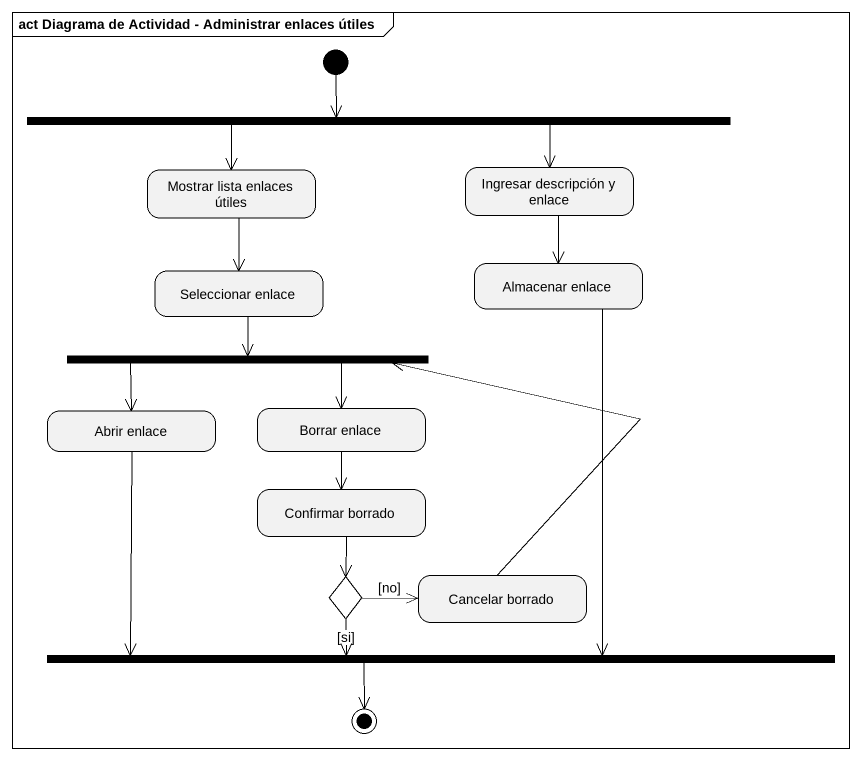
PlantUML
@startuml
mainframe act Diagrama de Actividad - Administrar enlaces útiles
hide empty description
state fork1 <<fork>>
state "Mostrar lista enlaces útiles" as Mostrar_lista_enlaces_útiles
state "Ingresar descripción y enlace" as Ingresar_descripción_y
state "Seleccionar enlace" as Seleccionar_enlace
state "Almacenar enlace" as Almacenar_enlace
state fork2 <<fork>>
state "Abrir enlace" as Abrir_enlace
state "Borrar enlace" as Borrar_enlace
state "Confirmar borrado" as Confirmar_borrado
state choice1 <<choice>>
state "Cancelar borrado" as Cancelar_borrado
state fork3 <<join>>
[*] --> fork1
fork1 -left-> Mostrar_lista_enlaces_útiles
fork1 -right-> Ingresar_descripción_y
Mostrar_lista_enlaces_útiles --> Seleccionar_enlace
Ingresar_descripción_y --> Almacenar_enlace
Seleccionar_enlace --> fork2
Almacenar_enlace --> fork3
fork2 --> Abrir_enlace
fork2 --> Borrar_enlace
Abrir_enlace --> fork3
Borrar_enlace --> Confirmar_borrado
Confirmar_borrado --> choice1
choice1 -right-> Cancelar_borrado : [no]
choice1 --> fork3 : [si]
Cancelar_borrado -up-> fork2
fork3 --> [*]
@enduml
